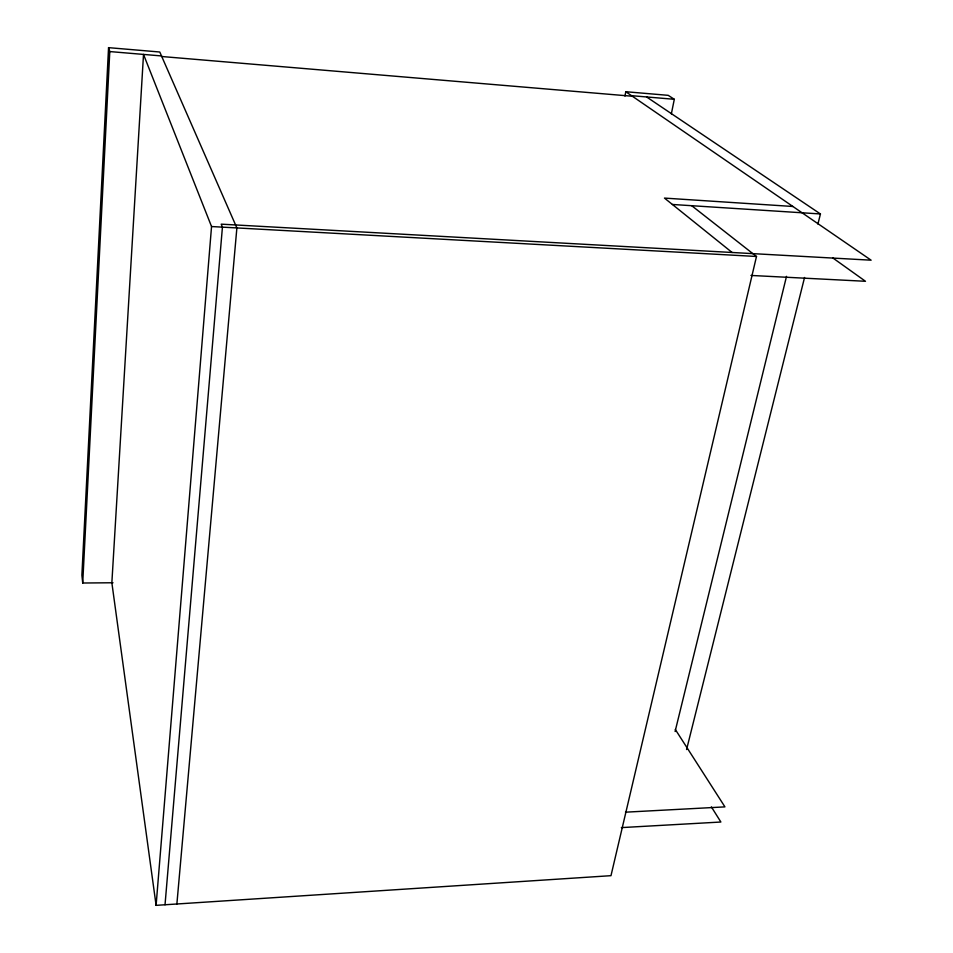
<?xml version="1.0" encoding="UTF-8"?>
<svg xmlns="http://www.w3.org/2000/svg" width="953" height="953" viewBox="0 0 953 953"><rect width="100%" height="100%" fill="white"/><g stroke="black" fill="none" stroke-linecap="round" stroke-linejoin="round"><path stroke-width="1.43" d="M176.877 903.992L236.88 227.934L159.782 52.01L108.559 47.65L81.887 575.159L82.72 583.01L113.002 582.76M82.72 583.01L109.786 51.569L108.559 47.65M156.101 905.35L211.542 226.54L143.51 54.428L111.858 582.76L156.101 905.35L610.98 875.676L756.491 256.476L691.723 205.705M165.024 904.766L222.43 227.136L221.203 224.158L871.113 260.193L625.787 91.726L624.954 96.098M671.353 113.872L674.307 99.291L668.208 95.336L625.787 91.726M675.105 731.487L786.511 276.358M686.577 749.534L804.558 277.478M817.912 224.062L820.438 213.96L646.599 96.956M621.356 827.609L720.885 822.022L711.379 806.893M625.478 812.182L724.935 806.881L675.308 729.462M750.964 275.441L865.479 281.29L832.767 257.906M211.542 226.54L756.491 256.476M792.884 206.479L664.467 198.093L732.118 252.485M672.389 204.466L820.438 213.96M109.786 51.569L161.51 55.941M631.553 95.681L674.307 99.291M161.76 56.513L632.387 96.253"/></g></svg>
